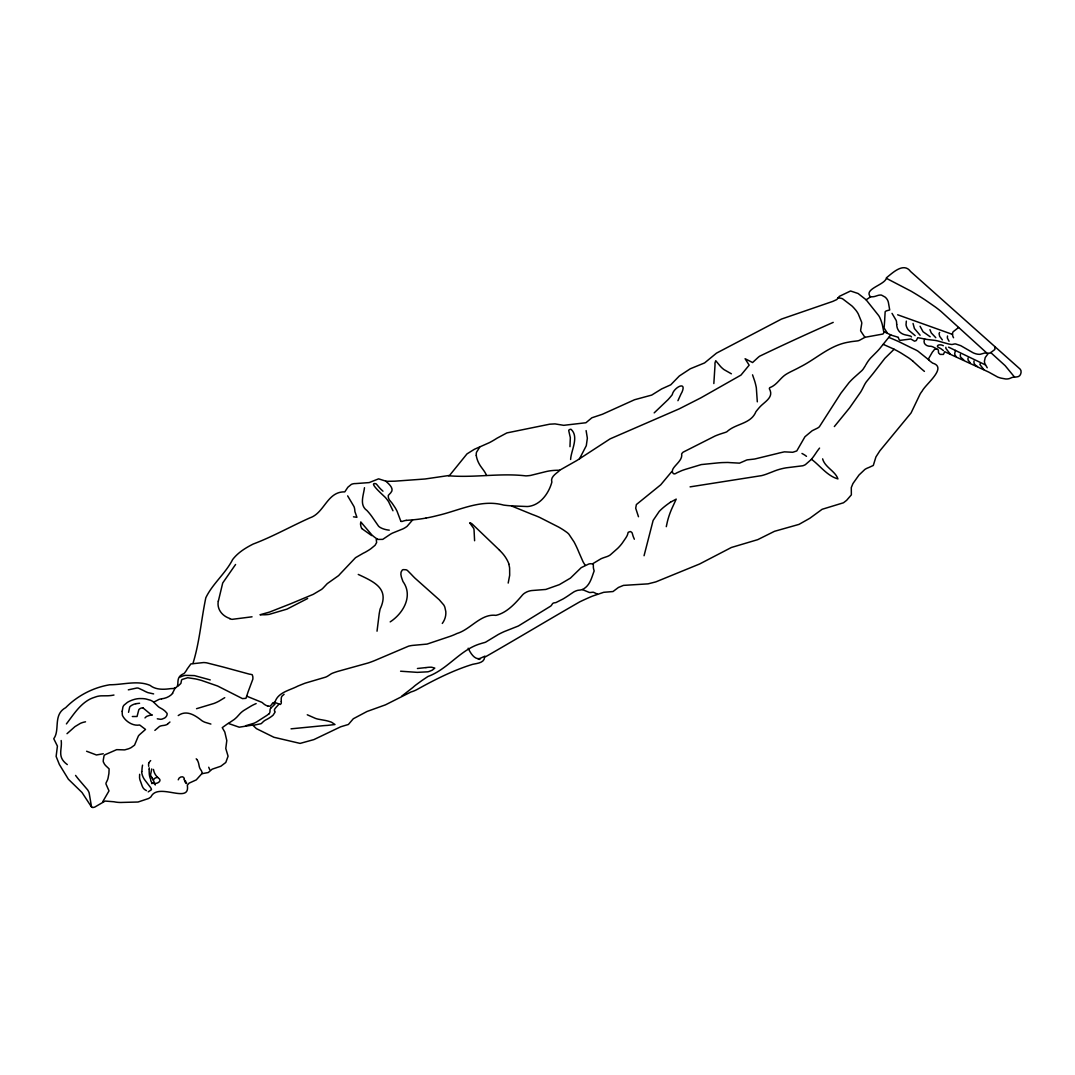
<?xml version="1.0" encoding="UTF-8"?>
<svg xmlns="http://www.w3.org/2000/svg" width="1075" height="1075" viewBox="0 0 1075 1075"><rect width="100%" height="100%" fill="white"/><g stroke="black" fill="none" stroke-linecap="round" stroke-linejoin="round"><path stroke-width="1.5" d="M920.052 326.262L923.049 331.745L930.171 336.757M757.311 401.835L756.33 387.779A95.756 72.092 11.4 0 0 754.663 381.007L752.54 374.839M128.543 712.308L129.685 707.081A4.461 3.709 -16 0 1 130.438 706.208L131.352 705.549A12.376 10.307 -16 0 1 135.867 703.695M122.214 711.233L122.913 707.041A7.7 6.383 -16.1 0 1 123.961 705.213L127.388 702.378A23.166 19.31 -16.2 0 1 134.2 699.462L135.047 699.22A20.277 16.891 -16.1 0 1 139.643 698.562L142.733 698.602A29.038 24.228 -16.4 0 1 145.904 698.978L150.446 700.228A14.942 12.443 -15.8 0 1 153.12 701.706L158.106 706.463A13.975 11.664 -14.2 0 0 159.449 707.471L161.949 708.868A13.102 10.965 -15.6 0 1 162.957 709.5L163.521 709.917A38.821 32.505 -17 0 1 165.295 711.354L167.015 713.316A2.607 2.177 -15 0 1 167.162 714.082L166.894 715.305A6.41 5.362 -15.2 0 1 166.128 716.635L165.873 716.958A5.55 4.649 -15.2 0 1 164.569 718.046L162.271 719.027A6.638 5.55 -15.2 0 1 160.444 719.296L157.299 718.799M929.956 329.662L931.246 332.887L935.774 337.671M913.051 323.481L914.422 328.547L920.106 335.239M139.643 774.296L139.548 777.507A15.803 13.451 -18.3 0 0 140.167 780.517L140.543 781.471A49.692 41.818 -21.5 0 1 140.973 782.613L141.792 784.952A38.969 33.338 -17.2 0 0 142.303 786.309L142.867 787.464A9.406 8.009 -18.8 0 0 144.668 789.534L146.428 790.622M713.84 383.547L715.023 364.989A71.864 53.481 10.5 0 0 714.942 363.108L715.735 360.689L720.25 366.158A23.126 16.998 13.5 0 0 724.053 369.639L731.376 373.804M149.237 769.163L149.223 769.297A21.567 18.409 -17.3 0 0 149.17 771.581L149.277 773.772A23.502 20.076 -17.3 0 0 149.761 776.795L150.03 777.668A13.411 11.422 -17.9 0 0 150.607 779.12C150.581 787.612 164.851 781.848 158.2 777.91A18.692 15.937 -17.1 0 1 153.456 769.418M569.965 446.676L570.328 437.7A21.675 16.851 7.5 0 0 569.992 436.208L568.715 430.578A2.58 1.989 8.4 0 1 569.347 429.678L570.395 429.288A1.532 1.183 8.3 0 1 571.161 429.395C579.25 437.028 571.053 450.438 570.61 459.482M192.936 663.49C199.574 642.38 201.24 619.549 205.822 597.754C212.528 583.779 225.468 573.539 232.63 559.551C237.897 552.631 245.543 547.887 253.216 544.031C272.741 536.667 290.962 526.32 310.057 517.801C324.556 512.909 327.149 491.396 344.793 491.88L347.857 487.244L351.364 484.382A8.076 6.41 -0.8 0 1 355.664 483.575L369.168 482.594L378.602 478.845L386.409 481.331L394.767 481.183L425.042 478.993L449.565 475.419L466.993 453.892L474.371 449.296L489.434 442.631A98.201 74.444 3.1 0 0 496.959 438.237L506.876 432.916L549.674 424.195L555.009 423.899L563.717 425.324L585.929 422.744L591.855 417.799L602.443 414.251L634.546 399.739L651.692 395.089L661.622 388.935L670.76 384.81L679.333 375.981L690.284 368.779L704.568 362.933L716.514 353.124L781.498 319.06L832.816 301.39L836.793 299.549L839.373 296.337L850.567 290.989L858.092 293.502L866.114 299.777L868.6 298.205A14.19 9.93 16.6 0 1 869.917 297.251A15.682 10.965 16.6 0 1 870.548 296.888C863.01 288.826 885.706 284.808 886.418 277.793C892.371 273.131 903.591 261.803 910.579 271.518L1020.094 369.088C1022.123 370.835 1020.887 375.726 1018.495 376.505A16.931 11.785 20.5 0 1 1017.178 376.828L1016.843 376.895A8.062 5.63 20.7 0 1 1015.875 377.016L1013.537 377.15A10.763 7.538 21 0 0 1011.992 377.513A9.675 6.786 21 0 0 1011.441 377.728L1009.815 378.427A9.809 6.853 20.5 0 1 1005.568 378.964L1000.973 378.118A29.415 20.452 20.2 0 1 997.707 377.07L989.296 372.407A4.77 3.359 20.2 0 0 988.906 372.178L944.723 351.713L943.407 354.414L940.101 354.401L938.69 353.057A4.434 3.117 18.8 0 1 938.448 351.834C939.281 348.125 934.417 348.031 933.315 351.041A19.552 13.8 19.1 0 0 932.401 352.076L928.504 358.822A7.498 5.308 18.8 0 0 928.773 359.776L929.781 360.945A62.229 43.188 19 0 0 932.683 363.135C947.868 367.542 925.387 384.339 922.122 391.152A45.499 32.72 20.4 0 0 920.16 393.961L911.089 412.907L879.834 450.855L875.923 456.942L873.303 465.462L868.627 467.598A20.532 15.493 19.8 0 0 864.864 469.453L859.006 475.016L852.945 483.548L851.293 487.593L851.36 494.849L846.589 500.359L843.472 502.778L822.12 509.295L809.811 518.284L798.994 524.385L774.511 531.305L757.741 539.65L731.417 547.471L699.623 563.985L655.79 581.898L648.037 583.859L623.446 585.391L618.447 587.447L612.992 591.546L603.733 592.298L592.527 596.087A325.9 287.536 29.1 0 0 579.815 601.812C548.21 619.952 515.57 639.612 484.623 657.295C484.207 663.047 476.924 663.342 472.624 664.337C453.623 670.155 434.958 679.534 417.248 689.397A27.359 23.489 -0.7 0 1 411.04 691.951L385.508 704.824L367.032 711.475L353.299 718.758L348.407 724.469L340.694 726.781L313.887 739.6L300.1 743.403L273.91 737.275L256.428 728.635L252.679 725.074L239.201 727.197L228.169 723.381L222.256 727.641L224.796 732.035L226.798 740.567L225.777 748.496L228.075 756.209L225.79 762.471L220.859 766.22L212.151 769.176L208.268 772.535L201.791 773.718L196.268 779.886L189.052 783.164L187.305 785.274C190.571 804.812 158.213 781.834 151.024 796.75A11.892 10.132 -19.5 0 1 148.498 798.537L138.043 802.017L122.805 802.407A30.154 25.451 -19.4 0 1 113.95 801.762L105.122 801.063L94.708 807.123L92.732 807.567L91.294 806.667L82.022 792.503L68.357 779.2L59.38 764.513L56.128 756.437L57.418 746.117L53.75 738.713C60.308 729.912 52.675 714.754 65.696 707.659C77.521 695.659 93.189 687.516 109.811 684.762C122.98 684.802 137.6 680.099 150.043 685.366C155.862 690.016 163.79 689.586 170.75 688.618C184 688.766 172.081 678.164 184.013 673.568A22.978 18.947 -12.9 0 0 187.225 668.959L190.893 663.92L203.551 662.563A17.536 14.647 -12 0 1 206.87 662.885L221.289 666.54A354.374 307.302 -31.2 0 1 227.833 668.287L249.319 674.133A11.314 9.5 -9.3 0 0 250.542 674.294L252.235 674.71L252.813 676.592A22.588 19.001 -10.8 0 1 252.853 679.131L248.567 690.607A38.203 32.707 -8.8 0 0 247.693 693.106L245.933 698.347L242.453 698.602L217.607 686.011L201.374 680.381A176.031 150.903 -21.6 0 0 195.758 678.957L187.695 677.734L182.132 679.454A2.889 2.405 -12.9 0 0 181.5 680.327L180.896 683.391L178.033 686.173M364.479 487.714C363.592 495.279 359.131 505.102 366.992 510.558A76.177 61.665 -3.8 0 1 373.038 518.217L378.548 526.172A10.293 8.291 0.2 0 0 380.644 527.704L382.216 528.457A20.653 16.609 0.5 0 0 388.747 530.096L389.271 530.15M666.285 526.669L667.32 521.913A125.332 99.182 18.6 0 1 672.278 507.669L676.215 499.123L670.451 502.213M142.558 765.145L142.491 765.454A38.593 33.002 -16.9 0 0 141.94 771.084L141.927 771.541M906.332 321.116L906.037 324.61A14.136 9.89 17.8 0 0 906.803 327.378A18.047 12.618 17.9 0 0 907.34 328.426L907.542 328.775A11.556 8.103 17.8 0 0 908.294 329.85L915.147 335.642M508.193 583.067L509.684 575.246L509.617 568.003A33.755 27.883 4.4 0 0 508.703 564.066M218.346 601.18L222.713 582.986L235.573 564.482M994.872 346.62L994.872 349.469L991.083 352.372A40.084 27.775 18.8 0 1 989.228 353.245L984.7 353.003A10.844 7.552 19.5 0 1 983.853 353.272L980.413 354.226A4.609 3.225 19.6 0 1 979.513 354.333L978.075 354.253A11.382 7.928 19.5 0 1 974.42 353.326A14.015 9.756 19.4 0 1 973.695 353.043A11.704 8.157 19.4 0 1 972.888 352.667L960.768 345.68L955.648 343.96A5.079 3.561 19 0 0 954.385 343.987L952.625 344.39A4.26 2.983 18.8 0 1 951.335 344.47L949.077 344.067A22.951 16.206 19.1 0 0 948.069 343.852L940.114 341.608A27.184 19.242 18.8 0 0 935.116 340.399L928.115 339.592A23.422 16.34 17.9 0 1 926.193 339.283L924.675 338.974C922.337 343.758 926.731 346.62 930.99 346.284A10.239 7.243 18.5 0 1 932.818 346.835L936.607 348.784M644.059 555.735L653.13 520.421L659.217 511.418A72.227 57.875 15.8 0 1 662.939 507.897L663.718 507.239A109.354 88.016 17.4 0 1 670.451 502.227M151.723 768.961L150.527 774.9A3.709 3.158 -18.2 0 0 150.715 775.532L150.796 775.707A19.189 16.353 -17.4 0 0 151.32 776.674L151.615 777.144M274.918 702.311C277.834 692.273 289.739 690.378 297.815 686.105A330.71 317.286 -9.8 0 1 305.125 683.176L325.523 677.169A14.781 12.564 -5.7 0 0 327.687 676.121L331.154 673.864A8.627 7.391 -5.2 0 1 332.242 673.313L333.814 672.708A107.513 95.352 -5 0 1 337.55 671.458L368.093 662.993A84.75 70.251 -3.2 0 0 374.96 660.453L408.554 646.169A27.345 23.502 0.2 0 1 411.134 645.618A26.109 22.427 0.2 0 1 412.76 645.39L427.071 644.086L449.995 636.387A60.388 50.243 1.6 0 0 456.969 633.497C470.554 629.493 480.942 613.422 495.898 615.357C506.782 612.898 515.436 603.303 522.477 594.986A14.056 11.758 7.6 0 1 524.815 593.024L526.575 592.043A16.246 13.585 7.7 0 1 529.317 591.035A14.969 12.51 7.6 0 1 531.923 590.538L545.791 589.449L559.363 584.639L570.408 578.135L581.226 567.64L588.616 564.079A15.762 12.981 10.6 0 1 590.282 563.717L593.306 563.972L593.36 567.036A6.867 5.63 10.8 0 0 593.387 567.761L593.682 569.239A40.339 32.922 12.3 0 0 594.166 570.919C591.828 576.885 590.363 584.746 583.792 588.791A3.695 3.064 10 0 1 583.08 589.221L582.032 589.611A14.177 11.704 9.7 0 1 580.419 590L578.175 590.269A6.383 5.308 10.1 0 0 577.208 590.484L575.663 591.035A19.834 16.555 10.5 0 0 573.66 592.029L569.804 594.609A104.718 84.885 5.6 0 1 566.256 596.988A139.011 111.625 4.6 0 1 563.166 598.909L556.097 602.497A6.396 5.335 8.7 0 1 554.902 602.739L553.8 602.927A2.956 2.473 8.8 0 0 552.51 603.733L551.515 605.225A7.364 6.154 8.2 0 1 550.722 606.098L518.338 626.013L504.242 631.589A131.593 115.791 11.5 0 0 500.399 633.403L498.504 634.384A24.201 20.68 6.5 0 0 497.04 635.258L485.631 642.165A16.313 13.814 4.4 0 1 484.261 642.622L482.836 643.011A44.854 38.781 5.7 0 0 480.794 643.629C460.409 649.421 448.1 669.093 428.011 676.471A263.147 242.963 18 0 0 421.669 680.717L415.568 685.178A51.627 45.338 2 0 0 412.948 687.422L401.754 696.143M175.386 687.557L172.47 693.335M412.625 519.91L407.076 526.333A26.821 21.527 0.4 0 1 404.872 527.825L404.321 528.148A18.396 14.808 0.6 0 1 402.722 528.967L392.496 533.093A26.673 21.809 0.9 0 0 390.252 534.329L382.754 539.368L376.237 539.448L376.532 541.813A3.117 2.526 -0.6 0 1 376.613 542.579L375.081 545.28L370.956 548.667A61.154 48.886 -2.1 0 1 368.429 550.36L365.809 551.918A28.407 22.965 -1.6 0 1 363.431 553.114L355.516 557.697L339.834 574.238A14.365 11.744 -3.2 0 1 338.397 575.757L327.284 583.604L323.494 587.635A17.67 14.486 -4.2 0 1 321.559 589.409L313.215 594.354L290.546 603.814L269.637 612.038L260.002 614.752L264.558 614.779A38.163 31.162 -6.4 0 0 269.126 614.389L286.998 609.122L307.638 598.493M149.035 762.686L148.955 762.833A4.663 3.951 -17.8 0 0 148.552 764.177L148.699 766.3M973.963 361.012L974.017 363.122A6.302 4.407 19.8 0 0 976.893 366.185L977.498 366.494M865.738 365.016L866.772 363.256A60.361 43.376 19 0 1 870.683 357.975L877.16 351.458A153.013 108.064 12.9 0 0 879.431 348.972L890.745 334.889A7.431 5.241 17.3 0 0 892.129 335.427L898.364 337.308A9.635 6.799 17.8 0 0 898.566 338.423L899.345 339.875A1.545 1.088 17.6 0 0 900.151 340.358L905.11 339.727A7.659 5.429 17.9 0 1 906.346 339.579L910.807 338.988L914.543 341.192L916.236 340.573L917.781 337.698L924.675 338.974M865.348 365.702L863.279 368.953A28.286 20.412 16.3 0 1 861.747 370.727L854.02 377.607A124.364 90.811 20.9 0 0 849.048 382.619L840.892 393.222L819.405 426.721A14.983 11.167 16.5 0 1 817.524 428.105L813.842 429.906A93.955 71.34 19.8 0 0 812.149 430.752L804.947 436.746L796.777 450.936L792.745 452.279L784.374 451.849L778.918 453.072A30.1 22.75 15.4 0 1 776.714 453.65L755.335 458.864A13.249 10.118 15.2 0 1 753.508 459.159L747.273 459.858A10.454 8.049 15.5 0 0 745.284 460.651L739.506 463.15L729.858 462.613A26.66 20.734 15 0 0 727.506 462.465L722.077 462.599A104.584 83.286 16.7 0 0 717.146 462.976L701.303 464.575L686.468 469.036A74.686 59.219 15.4 0 0 681.657 470.662L676.847 472.825A21.097 16.528 13.6 0 0 675.53 473.632L674.186 473.927A9.057 7.055 12.8 0 1 673.192 473.457C668.596 468.068 683.31 461.954 681.631 453.986A10.199 7.888 13.2 0 1 683.095 452.185L715.103 435.993A84.562 65.736 16.4 0 1 721.661 433.574L725.491 432.352A13.236 10.051 13.7 0 0 726.902 431.733C735.837 423.375 750.861 424.182 755.927 411.698A153.362 115.589 20.1 0 1 759.42 407.452C764.352 401.727 774.376 397.508 769.351 388.747A4.488 3.319 15 0 1 769.713 387.699C777.548 384.769 780.168 377.392 787.37 373.549A107.567 80.235 18.4 0 1 790.891 371.668L795.675 369.303A162.406 114.998 11.2 0 0 800.136 366.965C816.812 358.607 830.021 344.968 849.142 342.052A36.174 26.096 17.2 0 1 851.991 341.554L857.716 340.869A9.863 7.028 16.3 0 0 859.476 340.318L864.287 337.671A10.643 7.592 17 0 1 865.59 337.187L882.951 334.029L884.241 332.202A4.784 3.386 17.2 0 1 885.021 332.188L890.745 334.889M671.485 471.885L660.749 484.785L636.373 504.551L635.701 508.22L638.483 516.739M579.425 458.958L586.292 445.695L587.34 438.278A84.199 65.642 5.7 0 0 587.017 436.141L586.117 430.605M178.235 779.818C178.84 776.486 184.564 775.223 184.282 779.415M947.505 335.991L947.357 338.034L949.037 341.245M960.405 354.414L960.311 356.067A7.458 5.227 19.4 0 0 960.822 357.317L963.858 360.058M66.408 723.905C73.328 714.902 79.711 704.353 90.152 699.032A47.784 39.694 -17.9 0 1 92.598 697.971L96.763 696.546A18.624 15.332 -17.2 0 1 101.01 695.848L107.661 695.78A32.035 26.109 -15.2 0 0 113.963 695.041M102.649 801.856L109.005 790.891L106.062 784.186A3.023 2.553 -20.3 0 1 106.049 782.976L106.922 781.149A14.459 12.094 -20.4 0 0 108.078 778.031L108.575 775.277A47.26 40.245 -18.4 0 1 108.911 773.543L109.112 768.88L105.592 765.534A20.049 16.81 -18.4 0 1 104.423 764.029L103.334 761.893A4.273 3.574 -19.2 0 1 103.227 761.006L103.281 760.468A22.185 18.423 -20 0 0 103.361 759.622L104.033 755.846A3.615 3.023 -19 0 1 104.88 754.798L116.678 749.651L123.262 749.839A6.101 5.106 -17.9 0 0 124.861 749.839L128.651 748.751A29.294 24.349 -17.3 0 0 131.15 747.609L134.55 745.136L138.339 736.093A9.608 8.076 -16.9 0 1 139.548 734.682L145.515 729.428L140.032 725.262A6.88 5.751 -16.1 0 1 139.643 724.993C132.588 726.337 125.063 720.976 122.416 715.399A46.185 38.66 -14.6 0 1 122.187 711.233M153.214 779.966L154.76 778.367A4.246 3.615 -18.5 0 1 155.808 777.803L157.582 777.319M980.239 363.672L980.104 363.847A2.284 1.599 19.9 0 0 979.916 364.479L983.746 369.558M281.26 701.532A13.545 11.57 -9.8 0 1 281.247 703.319L280.454 704.421L278.64 703.964A26.996 23.005 -7.8 0 1 277.995 703.614L274.3 702.284L271.935 704.044A17.146 14.593 -10.2 0 1 271.639 704.582L270.295 705.993A1.881 1.613 -9.8 0 1 269.543 706.221L267.863 706.02M819.567 448.087L819.029 448.772A128.382 96.763 21.9 0 0 816.96 451.554L814.42 455.303A84.334 63.653 14.3 0 1 811.101 459.643L805.403 464.628A16.233 12.322 16.7 0 1 802.783 465.771L786.08 467.84A61.718 47.932 18.4 0 0 772.831 471.683L766.623 474.075A58.547 44.478 14.5 0 1 761.637 475.62L690.083 486.868M968.024 358.029L968.011 359.883L970.376 363.095M834.348 426.56L849.626 407.828L860.645 392.079A125.479 91.415 13.5 0 0 862.983 387.82L864.475 384.85A51.089 37.061 19 0 1 866.396 381.746L871.838 375.081A172.457 123.343 12.3 0 0 874.19 372.125L884.886 358.324L894.104 349.254M271.034 707.941L271.747 707.202A31.928 27.627 -9.1 0 1 272.835 706.208L275.012 704.098L272.486 703.171M154.867 730.395L159.49 726.458A6.558 5.523 -15.9 0 1 160.793 725.947L161.075 725.867A13.034 10.992 -16.1 0 1 162.782 725.544L163.413 725.464A9.527 7.995 -15.2 0 0 167.539 724.254M479.625 447.308L476.534 452.212A11.422 8.963 5 0 0 476.252 454.134L476.346 455.424M988.153 353.581L985.238 357.532L984.431 361.173A13.639 9.527 20.2 0 0 984.928 363.74L987.226 367.757M279.03 704.152L276.584 706.786A19.726 17.012 -9 0 0 274.501 709.419L274.434 710.951M169.931 722.024L167.458 724.133M67.013 733.688L74.954 726.633L80.302 723.408A17.818 14.728 -18.7 0 1 83.393 722.293L85.53 721.809M268.737 713.948L267.111 715.238A38.445 32.546 -10.5 0 1 265.834 716.058L258.363 720.841A53.253 44.854 -11.1 0 1 256.871 721.768L256.455 722.01A20.761 17.684 -11.1 0 1 253.928 723.26L245.557 725.786M955.42 350.383L954.654 353.93A9.326 6.544 19.3 0 0 956.145 356.578M390.185 621.888C403.313 613.328 413.378 595.886 402.977 581.535C401.862 578.122 399.242 573.271 402.225 570.126A2.956 2.432 0.6 0 1 403.232 569.629L405.974 569.75A5.496 4.542 0.5 0 1 407.438 570.462L411.403 574.467A99.666 80.759 5.2 0 0 415.017 578.189L439.299 599.81L443.706 604.903A17.778 14.929 1.5 0 1 444.835 607.173L445.803 611.554A23.852 20.035 1.1 0 1 442.295 623.446M654.178 412.881L668.032 399.658A151.588 112.028 6.9 0 0 672.265 394.686C673.501 387.793 686.71 380.523 682.168 391.757A52.245 39.197 10.3 0 1 681.107 393.759L677.935 400.693M592.795 563.676L600.871 558.839A34.722 28.622 12 0 1 603.357 557.817L607.093 556.554A15.87 12.887 10.5 0 0 610.197 554.969L617.601 548.438A59.3 47.663 8.9 0 0 622.21 543.184L625.583 538.253A49.007 39.385 9.4 0 0 626.765 536.317L626.913 536.035A15.507 12.497 10.9 0 0 627.813 533.67L627.881 533.361A15.641 12.591 12.4 0 1 627.988 532.918A5.832 4.69 11.9 0 1 628.243 532.273L630.313 531.547A3.198 2.58 11.7 0 1 632.167 532.985L633 535.82A10.965 8.828 12.4 0 0 633.202 536.465L633.874 538.105A21.513 17.428 11.2 0 1 634.263 539.045L634.331 539.233M284.096 694.316L282.093 696.022A4.824 4.125 -8.6 0 0 281.422 697.379L281.247 698.401A23.919 20.532 -7.5 0 0 281.233 700.389L281.287 701.532M153.725 702.163L158.925 699.449A9.03 7.552 -14.8 0 1 160.565 699.046L161.559 698.911M224.742 697.675L219.125 701.061A34.037 28.434 -12 0 1 213.965 703.453L196.537 708.694M958.577 327.512L953.162 331.732A7.243 5.039 18.9 0 0 952.772 332.538L952.692 332.793A10.454 7.27 19 0 0 953.552 337.738M228.706 723.206L234.148 719.524A31.565 26.633 -12.4 0 0 236.984 716.985L240.236 713.424A21.312 18.302 -11.3 0 1 243.958 710.373L250.959 706.127A39.143 33.822 -10.8 0 1 256.159 703.574M448.356 475.741C474.236 477.985 500.063 472.825 525.944 475.889A44.613 34.763 6.4 0 0 530.486 475.446L545.63 471.697A39.049 31.215 8.3 0 1 551.394 470.662L553.303 470.474A57.593 46.332 8.5 0 1 556.971 470.272L559.605 470.272L576.979 460.436L610.103 438.869L679.293 408.822L700.779 397.898L740.971 375.094L749.154 365.164L745.096 358.727L752.581 362.53L757.337 358.136A36.174 26.606 15.2 0 1 759.622 356.215C783.877 344.564 808.467 333.277 833.219 322.379M148.202 791.872L151.373 789.776A2.002 1.707 -19.2 0 0 151.306 788.929L151.172 788.593A20.076 17.079 -20.2 0 0 150.312 787.169L145.394 780.746A22.212 18.907 -17.6 0 1 141.618 771.581M484.973 656.126L481.573 657.698A25.988 22.441 5.4 0 0 480.055 658.491C474.559 660.09 470.218 652.633 468.189 648.225M178.235 715.56C186.701 709.527 195.341 715.453 202.046 720.801A23.193 19.619 -12.4 0 0 204.949 722.266L210.888 724.066M103.281 753.763L96.428 754.973L86.605 751.25M128.315 689.841L136.928 688A6.665 5.509 -15.3 0 1 138.5 688.188L143.284 690.419A42.893 35.367 -12.7 0 0 147.933 692.636L153.617 693.899M253.216 725.316L260.849 723.744A2.19 1.881 -10.9 0 0 261.386 723.488L262.703 722.252A9.93 8.56 -10.6 0 1 265.256 720.21L267.366 719.094A32.223 27.359 -10.4 0 0 273.104 715.171L275.092 712.067A1.397 1.209 -9.8 0 0 274.958 711.623L274.636 711.193M252.047 616.808L232.187 619.334A10.548 8.667 -8.4 0 1 230.265 618.918L229.701 618.743M135.867 703.708L139.589 703.252M425.955 667.588L417.422 668.502M406.243 520.394L410.072 520.085A53.965 42.718 1.5 0 0 411.913 519.951L415.77 519.548A137.425 105.619 1.5 0 0 421.87 518.755A110.04 85.395 1.6 0 0 426.049 518.056M291.043 728.837L322.097 725.8A80.383 71.756 -9.9 0 1 327.337 725.41L334.983 724.523L331.557 722.239A38.243 33.54 -8.9 0 0 325.429 720.478L317.998 719.121A24.94 21.473 -6.3 0 1 315.432 718.382L307.275 714.781M870.629 296.834L872.806 296.767A11.879 8.264 16.1 0 0 875.144 296.337L878.248 295.343A10.643 7.431 16.6 0 1 879.148 295.168A11.946 8.345 16.6 0 1 879.686 295.087L880.761 295.047A3.574 2.486 16.5 0 1 881.608 295.168L885.115 297.103A10.978 7.659 16.5 0 1 887.493 300.019L887.95 301.013A16.192 11.328 16.3 0 1 888.488 302.975L889.71 309.963L886.66 310.796A4.125 2.889 16.9 0 0 885.155 311.79L884.725 318.966A36.227 25.598 15.9 0 1 884.671 320.578L884.093 327.969L887.171 332.766M837.774 297.936L839.803 298.057A8.99 6.342 15.6 0 1 842.518 298.743L851.964 305.972A80.867 58.332 14.7 0 1 853.698 307.746L855.781 310.137A30.073 21.366 15.5 0 1 858.334 314.061L861.639 322.151A15.641 11.099 16 0 1 861.76 323.4L860.658 330.052A6.222 4.407 16.6 0 0 860.752 331.087L864.958 337.389M559.605 470.272C558.812 472.194 549.768 476.158 551.865 482.097C549.003 492.659 541.222 504.121 529.747 506.244A14.942 11.933 6.7 0 1 527.126 506.527L512.547 505.922A84.938 66.139 6.1 0 1 503.57 505.075C480.968 498.84 459.307 510.504 437.7 515.489A129.39 99.733 1.5 0 1 426.049 518.056M400.585 671.217L417.288 672.359L427.783 671.821A11.556 9.903 0.8 0 0 429.678 671.257L430.175 671.055A32.653 27.789 0.5 0 0 432.459 670.048L434.784 668.099L431.639 667.226A23.139 20.049 0.9 0 0 425.969 667.615M943.339 345.72C939.281 343.288 934.148 346.217 940.074 348.233A14.942 10.562 18.7 0 1 941.337 349.012L943.447 350.625M209.719 769.633L208.725 767.241M210.243 679.924L194.4 675.597L185.384 675.355A14.983 12.524 -13 0 0 180.251 677.062M478.335 659.217L479.746 659.378L480.055 658.505M132.333 716.514L137.049 716.501L138.796 709.822A2.755 2.298 -15.8 0 1 139.575 708.962L139.871 708.761A3.883 3.225 -15.8 0 1 143.244 707.941M246.874 696.251L261.843 702.338A10.938 9.339 -10.7 0 1 262.77 703.037L263.388 703.587A13.263 11.314 -9.2 0 0 267.823 706.087M897.652 314.787L952.517 334.419M143.203 708.076L148.673 712.618A41.226 34.373 -13.3 0 0 150.298 713.907A7.203 6.02 -15.2 0 0 152.301 715.09A3.924 3.279 -15.7 0 0 150.567 715.197L150.366 715.197A20.842 17.522 -16.2 0 0 147.839 715.99L147.127 716.246A20.546 17.267 -16.2 0 0 146.469 716.501L144.991 717.912M883.287 344.376L893.191 348.797A89.601 65.75 17.6 0 1 901.253 353.164L908.536 357.8A44.828 32.398 17.9 0 1 912.823 361.106M886.835 278.559L911.036 291.164A277.78 211.345 15.8 0 1 925.091 299.885L935.546 307.141A114.232 82.157 17.1 0 1 941.082 311.481L986.527 352.775M948.58 347.158L985.426 364.909M358.257 574.426C375.296 582.341 389.58 588.992 380.093 609.122A225.132 190.759 12 0 0 379.22 613.691L377.029 631.186M353.473 516.82L356.927 517.303L355.193 512.385A5.2 4.166 -0.8 0 1 354.938 511.619L354.763 509.899A21.325 17.052 -2 0 0 354.522 508.341A19.887 15.897 -1.9 0 0 354.024 506.621L347.655 495.884M582.274 589.53L589.342 592.459A5.402 4.475 10.5 0 0 590.484 592.5L592.742 592.244A3.601 2.997 10.8 0 1 593.642 592.338L597.445 594.126M511.673 506.029L532.367 514.482A88.929 73.772 5.7 0 1 539.596 517.384L558.691 527.099A91.321 75.989 6.2 0 1 563.649 530.109L566.928 532.394A18.087 14.728 8.3 0 1 568.863 534.154L574.09 541.988A141.188 117.309 2.7 0 1 578.888 552.295L583.067 561.808A41.293 33.54 11.5 0 0 585.284 565.302M371.654 535.578L362.45 529.034A7.955 6.423 -0.6 0 1 362.006 528.51M990.72 352.546L1005.138 365.648L1014.504 377.056M950.139 353.971L945.879 348.367A6.262 4.394 18.9 0 1 945.879 347.265M912.823 361.106L919.515 367.166A111.679 76.661 19.4 0 0 924.433 371.386M382.969 491.181L380.967 489.327A40.138 31.686 1.8 0 1 378.454 486.545L376.68 484.422A8.358 6.638 -0.1 0 0 375.914 483.75C367.18 481.587 384.89 496.637 385.697 497.859A46.521 37.356 -1.5 0 1 388.626 501.743L392.966 510.759M811.437 459.227C820.05 465.636 827.333 476.023 837.922 478.899C835.409 471.186 824.821 467.249 822.63 458.864M385.938 481.237C388.72 483.884 394.727 488.655 390.789 492.726A12.712 10.092 0.3 0 1 389.822 493.734L388.29 495.441L388.357 497.403A13.438 10.723 1.2 0 0 388.787 498.692L388.962 499.123A9.568 7.646 1 0 0 389.647 500.265L391.139 502.038A35.811 28.797 -0.8 0 1 392.2 503.328L395.17 507.749A82.775 66.798 -3 0 1 397.051 511.216L400.827 521.227M806.492 456.338L804.906 455.155A43.914 33.809 16.8 0 0 801.977 453.462M928.827 359.897L917.916 351.135A28.474 20.358 18.1 0 0 915.389 349.738L912.541 348.394A78.838 54.288 17.9 0 1 909.49 346.916L899.049 341.756A143.701 107.03 17.8 0 0 888.797 337.416M499.539 550.185L472.342 524.157A9.218 7.485 3.9 0 0 471.293 523.364L469.667 522.813L473.632 528.295A9.554 7.753 3.9 0 1 474.048 529.975L474.599 540.738M196.201 758.816L196.873 759.595M942.358 339.902L939.657 336.354L939.08 333.68A4.891 3.413 18.5 0 1 939.684 332.471M911.479 336.932L911.13 336.515A2.365 1.666 17.8 0 0 910.498 336.072L907.421 335.293A18.087 12.672 17.5 0 1 904.102 334.54L902.812 334.043A8.802 6.181 17.6 0 1 898.122 329.823L897.477 328.533A22.844 16.004 17.8 0 1 896.711 324.354M67.308 764.594C56.639 756.867 62.417 749.651 61.194 740.527M892.022 313.363L896.174 320.417A16.246 11.435 16.8 0 1 896.563 322.11L896.684 324.354M400.948 521.456L402.265 521.415A17.146 13.921 1.2 0 1 406.229 520.354M866.074 299.764L878.665 315.58A23.811 16.851 16.3 0 1 879.874 317.743L880.627 319.503A76.231 54.556 15.1 0 1 882.333 324.717L883.852 332.296M151.709 777.292L152.327 778.3M155.27 784.978L153.98 781.727A37.974 32.156 -20.6 0 0 152.354 778.273M486.451 475.405L486.115 474.505A34.83 27.695 3.5 0 0 483.266 469.856L481.56 467.531A37.464 29.361 6.1 0 1 476.238 455.424M149.17 767.832L149.25 768.141A5.308 4.502 -18.3 0 1 149.237 769.163M202.261 773.543L201.737 771.447A7.135 6.127 -16.5 0 0 201.133 770.291L200.823 769.875A11.744 10.105 -15.3 0 1 199.332 766.757L198.902 764.742A20.613 17.63 -17 0 0 197.021 759.528M360.515 524.103L360.797 521.939L371.883 534.947A41.361 33.258 1.1 0 0 377.634 539.301M91.536 806.935L89.117 792.745A23.69 19.78 -22.4 0 0 87.599 789.829L80.007 780.961A117.793 99.021 -14.6 0 1 75.573 775.411M499.445 550.239A43.215 35.744 3.9 0 1 508.945 564.012M229.835 618.501A20.398 16.703 -8 0 1 218.279 601.18M184.362 779.402A9.017 7.767 -16.8 0 0 186.23 783.541L186.66 783.326A3.212 2.768 -17.6 0 0 186.445 782.882L186.271 782.587A7.848 6.759 -16.9 0 1 185.491 780.907M172.645 693.442A14.701 12.201 -14 0 1 161.559 698.79M268.952 714.069A5.926 5.066 -10.3 0 0 270 710.992L269.986 710.736A6.275 5.375 -9.6 0 1 270.846 707.847M151.615 783.567A3.44 2.943 -18.9 0 1 153.564 783.393M149.076 762.699A6.665 5.657 -17.7 0 1 150.675 760.603M361.778 528.591A15.144 12.215 -0.3 0 1 360.595 524.103"/></g></svg>
